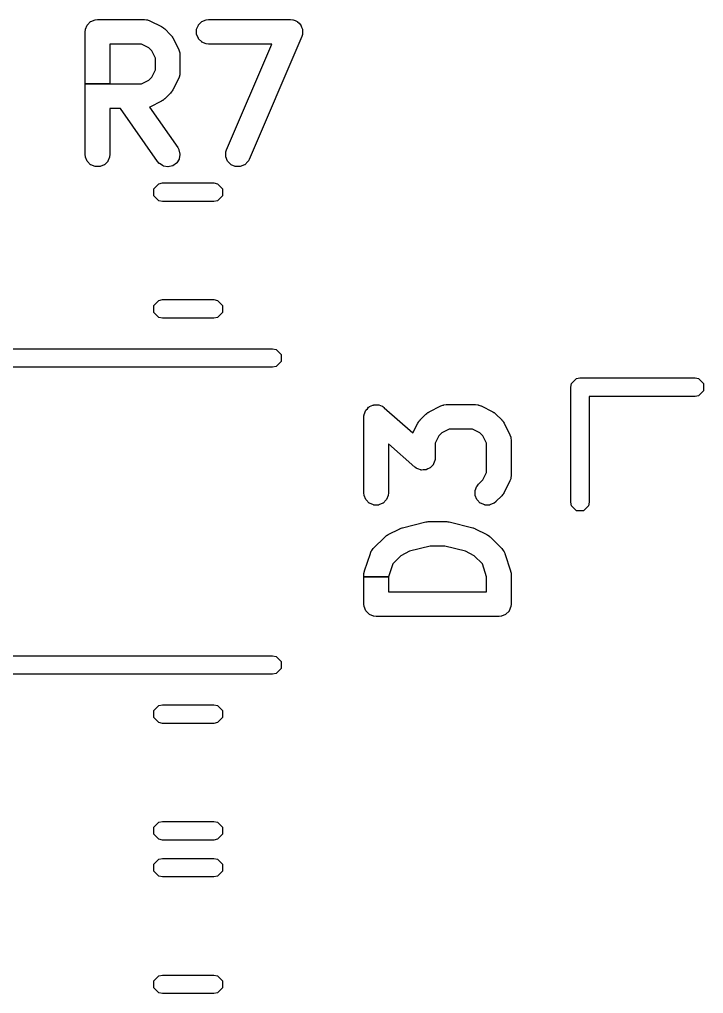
# Model space of a CAD drawing. Extents: x 125.7 to 173.8, y -124.1 to -88.3.
# Drawn here: x 147.04 to 151.5, y -98.63 to -92.28 of the extents above; entities that cross this region are included whole.
import ezdxf

# ---------------------------------------------------------------- set-up
doc = ezdxf.new("R2010")
doc.units = 0
doc.layers.add('BLACK', color=7, linetype='CONTINUOUS')

msp = doc.modelspace()

# ---------------------------------------------------------------- linework, layer by layer
at = {"layer": 'BLACK', "linetype": 'CONTINUOUS'}
for p, q in [((147.468846, -92.34575), (147.480045, -92.318714)), ((147.480045, -92.318714), (147.481128, -92.317091)), ((147.481128, -92.317091), (147.50182, -92.296399)), ((147.50182, -92.296399), (147.503443, -92.295316)), ((147.503443, -92.295316), (147.530479, -92.284117)), ((147.530479, -92.284117), (147.531902, -92.28376)), ((147.531902, -92.28376), (147.546534, -92.282319)), ((147.546534, -92.282319), (147.547024, -92.282295)), ((147.547024, -92.282295), (147.851786, -92.282295)), ((147.851786, -92.282295), (147.852276, -92.282319)), ((147.852276, -92.282319), (147.866908, -92.28376)), ((147.866908, -92.28376), (147.868331, -92.284117)), ((147.868331, -92.284117), (147.87007, -92.284837)), ((147.87007, -92.284837), (147.871949, -92.284971)), ((147.871949, -92.284971), (147.873382, -92.285288)), ((147.873382, -92.285288), (147.887114, -92.290543)), ((147.887114, -92.290543), (147.887563, -92.290741)), ((147.887563, -92.290741), (147.963753, -92.328836)), ((148.192655, -92.34575), (148.203854, -92.318714)), ((148.203854, -92.318714), (148.204937, -92.317091)), ((148.204937, -92.317091), (148.225629, -92.296399)), ((148.225629, -92.296399), (148.227252, -92.295316)), ((148.227252, -92.295316), (148.254288, -92.284117)), ((148.254288, -92.284117), (148.255711, -92.28376)), ((148.255711, -92.28376), (148.270343, -92.282319)), ((148.270343, -92.282319), (148.270833, -92.282295)), ((148.270833, -92.282295), (148.804167, -92.282295)), ((148.804167, -92.282295), (148.804657, -92.282319)), ((148.804657, -92.282319), (148.819289, -92.28376)), ((148.819289, -92.28376), (148.820711, -92.284116)), ((148.820711, -92.284116), (148.82074, -92.284128)), ((148.82074, -92.284128), (148.821664, -92.284324)), ((148.821664, -92.284324), (148.83467, -92.289898)), ((148.83467, -92.289898), (148.847749, -92.295316)), ((148.847749, -92.295316), (148.848532, -92.295839)), ((148.848532, -92.295839), (148.848567, -92.295854)), ((148.848567, -92.295854), (148.84898, -92.296138)), ((148.84898, -92.296138), (148.849371, -92.296399)), ((148.849371, -92.296399), (148.849395, -92.296423)), ((148.849395, -92.296423), (148.85017, -92.296956)), ((148.85017, -92.296956), (148.860022, -92.307051)), ((148.860022, -92.307051), (148.860023, -92.307051)), ((148.860023, -92.307051), (148.870063, -92.317091)), ((148.870063, -92.317091), (148.870587, -92.317877)), ((148.870587, -92.317877), (148.870609, -92.317899)), ((148.870609, -92.317899), (148.870868, -92.318297)), ((148.870868, -92.318297), (148.871147, -92.318715)), ((148.871147, -92.318715), (148.871159, -92.318744)), ((148.871159, -92.318744), (148.871673, -92.319534)), ((148.871673, -92.319534), (148.87694, -92.332702)), ((147.467024, -92.362295), (147.467048, -92.361805)), ((147.467024, -92.701342), (147.467024, -92.362295)), ((147.467048, -92.361805), (147.468489, -92.347173)), ((147.468489, -92.347173), (147.468846, -92.34575)), ((147.963753, -92.328836), (147.96418, -92.329076)), ((147.96418, -92.329076), (147.970121, -92.332814)), ((147.970121, -92.332814), (147.971559, -92.333411)), ((147.971559, -92.333411), (147.972817, -92.334166)), ((147.972817, -92.334166), (147.974627, -92.335652)), ((147.974627, -92.335652), (147.976623, -92.336908)), ((147.976623, -92.336908), (147.977738, -92.337864)), ((147.977738, -92.337864), (147.978761, -92.339044)), ((147.978761, -92.339044), (147.984181, -92.343492)), ((147.984181, -92.343492), (147.984545, -92.343821)), ((147.984545, -92.343821), (148.02264, -92.381916)), ((148.02264, -92.381916), (148.022969, -92.38228)), ((148.022969, -92.38228), (148.02742, -92.387704)), ((148.192274, -92.347663), (148.192655, -92.34575)), ((148.192274, -92.376927), (148.192274, -92.347663)), ((148.192655, -92.37884), (148.192274, -92.376927)), ((148.203854, -92.405876), (148.192655, -92.37884)), ((148.87694, -92.332702), (148.882345, -92.34575)), ((148.882309, -92.379333), (148.87787, -92.393349)), ((148.882542, -92.377877), (148.882309, -92.379333)), ((148.882345, -92.34575), (148.882528, -92.346673)), ((148.882528, -92.346673), (148.882542, -92.346706)), ((148.882542, -92.346706), (148.882637, -92.34722)), ((148.882726, -92.376927), (148.882542, -92.377846)), ((148.882542, -92.377846), (148.882542, -92.377877)), ((148.882637, -92.34722), (148.882726, -92.347663)), ((148.882726, -92.347663), (148.882726, -92.347693)), ((148.882726, -92.347693), (148.882899, -92.348622)), ((148.882899, -92.348622), (148.882726, -92.362802)), ((148.882726, -92.362802), (148.882726, -92.376927)), ((147.832901, -92.442295), (147.627024, -92.442295)), ((147.627024, -92.442295), (147.627024, -92.701342)), ((147.880585, -92.466137), (147.832901, -92.442295)), ((148.02742, -92.387704), (148.028595, -92.388723)), ((148.028595, -92.388723), (148.029551, -92.389837)), ((148.029551, -92.389837), (148.030802, -92.391824)), ((148.030802, -92.391824), (148.032296, -92.393645)), ((148.032296, -92.393645), (148.03305, -92.394904)), ((148.03305, -92.394904), (148.033644, -92.39634)), ((148.033644, -92.39634), (148.037384, -92.40228)), ((148.037384, -92.40228), (148.037625, -92.402708)), ((148.037625, -92.402708), (148.075721, -92.478898)), ((148.204937, -92.407499), (148.203854, -92.405876)), ((148.225629, -92.428191), (148.204937, -92.407499)), ((148.227252, -92.429274), (148.225629, -92.428191)), ((148.254288, -92.440473), (148.227252, -92.429274)), ((148.255711, -92.44083), (148.254288, -92.440473)), ((148.270343, -92.442271), (148.255711, -92.44083)), ((148.270833, -92.442295), (148.270343, -92.442271)), ((148.682843, -92.442295), (148.270833, -92.442295)), ((148.387777, -93.130781), (148.682843, -92.442295)), ((148.877699, -92.393809), (148.534841, -93.193809)), ((148.87787, -92.393349), (148.877699, -92.393809)), ((147.900324, -92.485876), (147.880585, -92.466137)), ((147.924167, -92.533561), (147.900324, -92.485876)), ((148.075721, -92.478898), (148.075919, -92.479347)), ((148.075919, -92.479347), (148.081174, -92.493079)), ((148.081174, -92.493079), (148.081491, -92.494512)), ((148.081491, -92.494512), (148.081624, -92.496391)), ((148.081624, -92.496391), (148.082345, -92.498131)), ((148.082345, -92.498131), (148.082702, -92.499554)), ((148.082702, -92.499554), (148.084143, -92.514186)), ((147.924167, -92.610074), (147.924167, -92.533561)), ((148.084143, -92.514186), (148.084167, -92.514676)), ((148.084167, -92.514676), (148.084167, -92.628961)), ((147.900322, -92.657762), (147.924167, -92.610074)), ((148.084143, -92.629451), (148.082702, -92.644083)), ((148.084167, -92.628961), (148.084143, -92.629451)), ((147.467024, -93.162295), (147.467024, -92.701342)), ((147.467024, -92.701342), (147.627024, -92.701342)), ((147.627024, -92.701342), (147.467024, -92.701342)), ((147.627024, -92.701342), (147.832901, -92.701342)), ((147.832901, -92.701342), (147.880586, -92.677499)), ((147.880586, -92.677499), (147.900322, -92.657762)), ((148.075721, -92.664739), (148.037625, -92.740929)), ((148.075919, -92.66429), (148.075721, -92.664739)), ((148.081174, -92.650558), (148.075919, -92.66429)), ((148.081491, -92.649125), (148.081174, -92.650558)), ((148.081624, -92.647245), (148.081491, -92.649125)), ((148.082345, -92.645507), (148.081624, -92.647245)), ((148.082702, -92.644083), (148.082345, -92.645507)), ((148.02264, -92.761721), (147.984545, -92.799816)), ((148.02297, -92.761356), (148.02264, -92.761721)), ((148.02742, -92.755931), (148.02297, -92.761356)), ((148.028594, -92.754915), (148.02742, -92.755931)), ((148.029552, -92.753799), (148.028594, -92.754915)), ((148.030801, -92.751813), (148.029552, -92.753799)), ((148.032296, -92.749993), (148.030801, -92.751813)), ((148.033051, -92.748733), (148.032296, -92.749993)), ((148.033648, -92.74729), (148.033051, -92.748733)), ((148.037384, -92.741357), (148.033648, -92.74729)), ((148.037625, -92.740929), (148.037384, -92.741357)), ((147.963753, -92.814801), (147.887563, -92.852896)), ((147.964181, -92.81456), (147.963753, -92.814801)), ((147.970117, -92.810822), (147.964181, -92.81456)), ((147.971557, -92.810227), (147.970117, -92.810822)), ((147.972818, -92.80947), (147.971557, -92.810227)), ((147.974627, -92.807983), (147.972818, -92.80947)), ((147.976621, -92.80673), (147.974627, -92.807983)), ((147.977739, -92.805771), (147.976621, -92.80673)), ((147.978759, -92.804593), (147.977739, -92.805771)), ((147.984181, -92.800145), (147.978759, -92.804593)), ((147.984545, -92.799816), (147.984181, -92.800145)), ((147.695848, -92.861342), (147.627024, -92.861342)), ((147.627024, -92.861342), (147.627024, -93.162295)), ((147.938628, -93.208171), (147.695848, -92.861342)), ((147.887114, -92.853094), (147.885744, -92.853617)), ((147.885744, -92.853617), (148.069705, -93.116418)), ((147.887563, -92.852896), (147.887114, -92.853094)), ((148.069705, -93.116418), (148.069966, -93.116833)), ((148.069966, -93.116833), (148.077177, -93.129646)), ((148.077177, -93.129646), (148.077702, -93.131017)), ((148.077702, -93.131017), (148.084031, -93.159588)), ((148.382577, -93.175968), (148.382934, -93.146707)), ((148.382934, -93.146707), (148.383167, -93.145258)), ((148.383167, -93.145258), (148.387606, -93.131241)), ((148.387606, -93.131241), (148.387777, -93.130781)), ((147.467048, -93.162785), (147.467024, -93.162295)), ((147.468489, -93.177417), (147.467048, -93.162785)), ((147.468846, -93.17884), (147.468489, -93.177417)), ((147.480045, -93.205876), (147.468846, -93.17884)), ((147.481128, -93.207499), (147.480045, -93.205876)), ((147.50182, -93.228191), (147.481128, -93.207499)), ((147.61292, -93.207499), (147.592228, -93.228191)), ((147.614003, -93.205876), (147.61292, -93.207499)), ((147.625202, -93.17884), (147.614003, -93.205876)), ((147.625559, -93.177417), (147.625202, -93.17884)), ((147.627, -93.162785), (147.625559, -93.177417)), ((147.627024, -93.162295), (147.627, -93.162785)), ((147.938929, -93.208559), (147.938628, -93.208171)), ((147.948501, -93.21972), (147.938929, -93.208559)), ((148.078281, -93.192174), (148.062554, -93.216853)), ((148.078988, -93.190356), (148.078281, -93.192174)), ((148.084073, -93.161538), (148.078988, -93.190356)), ((148.084031, -93.159588), (148.084073, -93.161538)), ((148.382935, -93.177886), (148.382577, -93.175968)), ((148.393803, -93.205056), (148.382935, -93.177886)), ((148.394867, -93.206691), (148.393803, -93.205056)), ((148.415306, -93.227635), (148.394867, -93.206691)), ((148.526649, -93.208298), (148.505705, -93.228737)), ((148.527538, -93.20713), (148.526649, -93.208298)), ((148.534626, -93.194249), (148.527538, -93.20713)), ((148.534841, -93.193809), (148.534626, -93.194249)), ((147.503443, -93.229274), (147.50182, -93.228191)), ((147.530479, -93.240473), (147.503443, -93.229274)), ((147.532392, -93.240854), (147.530479, -93.240473)), ((147.561656, -93.240854), (147.532392, -93.240854)), ((147.563569, -93.240473), (147.561656, -93.240854)), ((147.590605, -93.229274), (147.563569, -93.240473)), ((147.592228, -93.228191), (147.590605, -93.229274)), ((147.949609, -93.220682), (147.948501, -93.21972)), ((147.974288, -93.236409), (147.949609, -93.220682)), ((147.976106, -93.237116), (147.974288, -93.236409)), ((148.004923, -93.242201), (147.976106, -93.237116)), ((148.006873, -93.242159), (148.004923, -93.242201)), ((148.035444, -93.23583), (148.006873, -93.242159)), ((148.03723, -93.235044), (148.035444, -93.23583)), ((148.061204, -93.218262), (148.03723, -93.235044)), ((148.062554, -93.216853), (148.061204, -93.218262)), ((148.416915, -93.228739), (148.415306, -93.227635)), ((148.443813, -93.240266), (148.416915, -93.228739)), ((148.445721, -93.24067), (148.443813, -93.240266)), ((148.474982, -93.241027), (148.445721, -93.24067)), ((148.4769, -93.240669), (148.474982, -93.241027)), ((148.50407, -93.229801), (148.4769, -93.240669)), ((148.505705, -93.228737), (148.50407, -93.229801)), ((147.914446, -93.384539), (147.946918, -93.352067)), ((147.914446, -93.430461), (147.914446, -93.384539)), ((147.946918, -93.352067), (147.969879, -93.3475)), ((147.969879, -93.3475), (148.305121, -93.3475)), ((148.305121, -93.3475), (148.328082, -93.352067)), ((148.328082, -93.352067), (148.360554, -93.384539)), ((148.360554, -93.384539), (148.360554, -93.430461)), ((147.946918, -93.462933), (147.914446, -93.430461)), ((147.969879, -93.4675), (147.946918, -93.462933)), ((148.328082, -93.462933), (148.305121, -93.4675)), ((148.360554, -93.430461), (148.328082, -93.462933)), ((148.305121, -93.4675), (147.969879, -93.4675)), ((147.914446, -94.144539), (147.946918, -94.112067)), ((147.914446, -94.190461), (147.914446, -94.144539)), ((147.946918, -94.112067), (147.969879, -94.1075)), ((147.969879, -94.1075), (148.305121, -94.1075)), ((148.305121, -94.1075), (148.328082, -94.112067)), ((148.328082, -94.112067), (148.360554, -94.144539)), ((148.360554, -94.144539), (148.360554, -94.190461)), ((147.946918, -94.222933), (147.914446, -94.190461)), ((147.969879, -94.2275), (147.946918, -94.222933)), ((148.328082, -94.222933), (148.305121, -94.2275)), ((148.360554, -94.190461), (148.328082, -94.222933)), ((148.305121, -94.2275), (147.969879, -94.2275)), ((144.8275, -94.4275), (148.6875, -94.4275)), ((148.6875, -94.4275), (148.710461, -94.432067)), ((148.710461, -94.432067), (148.742933, -94.464539)), ((148.742933, -94.464539), (148.742933, -94.510461)), ((148.710461, -94.542933), (148.6875, -94.5475)), ((148.742933, -94.510461), (148.710461, -94.542933)), ((148.6875, -94.5475), (144.8875, -94.5475)), ((150.63, -94.6775), (150.634567, -94.654539)), ((150.634567, -94.654539), (150.667039, -94.622067)), ((150.667039, -94.622067), (150.69, -94.6175)), ((150.69, -94.6175), (151.44, -94.6175)), ((151.44, -94.6175), (151.462961, -94.622067)), ((151.462961, -94.622067), (151.495433, -94.654539)), ((151.495433, -94.654539), (151.495433, -94.700461)), ((150.63, -95.4275), (150.63, -94.6775)), ((151.462961, -94.732933), (151.44, -94.7375)), ((151.495433, -94.700461), (151.462961, -94.732933)), ((149.329809, -94.799851), (149.340587, -94.794523)), ((149.340587, -94.794523), (149.342469, -94.794016)), ((149.342469, -94.794016), (149.344173, -94.793901)), ((149.344173, -94.793901), (149.345751, -94.793249)), ((149.345751, -94.793249), (149.347663, -94.792869)), ((149.347663, -94.792869), (149.35968, -94.792869)), ((149.35968, -94.792869), (149.371668, -94.79207)), ((149.371668, -94.79207), (149.373603, -94.792323)), ((149.373603, -94.792323), (149.375217, -94.792869)), ((149.375217, -94.792869), (149.376927, -94.792869)), ((149.376927, -94.792869), (149.37884, -94.79325)), ((149.37884, -94.79325), (149.389941, -94.797848)), ((149.78411, -94.799676), (149.797842, -94.794421)), ((149.797842, -94.794421), (149.799274, -94.794104)), ((149.799274, -94.794104), (149.80115, -94.79397)), ((149.80115, -94.79397), (149.802893, -94.793249)), ((149.802893, -94.793249), (149.804316, -94.792893)), ((149.804316, -94.792893), (149.818948, -94.791452)), ((149.818948, -94.791452), (149.819438, -94.791428)), ((149.819438, -94.791428), (150.009914, -94.791428)), ((150.009914, -94.791428), (150.010404, -94.791452)), ((150.010404, -94.791452), (150.025036, -94.792893)), ((150.025036, -94.792893), (150.026459, -94.79325)), ((150.026459, -94.79325), (150.028198, -94.79397)), ((150.028198, -94.79397), (150.030077, -94.794104)), ((150.030077, -94.794104), (150.03151, -94.794421)), ((150.03151, -94.794421), (150.045242, -94.799676)), ((151.44, -94.7375), (150.75, -94.7375)), ((150.75, -94.7375), (150.75, -95.4275)), ((149.282937, -94.862054), (149.283189, -94.860122)), ((149.283189, -94.860122), (149.283463, -94.859308)), ((149.283463, -94.859308), (149.28376, -94.856305)), ((149.28376, -94.856305), (149.284117, -94.854883)), ((149.284117, -94.854883), (149.288715, -94.84378)), ((149.288715, -94.84378), (149.292565, -94.832399)), ((149.292565, -94.832399), (149.293536, -94.830711)), ((149.293536, -94.830711), (149.294662, -94.829422)), ((149.294662, -94.829422), (149.295317, -94.827844)), ((149.295317, -94.827844), (149.296399, -94.826225)), ((149.296399, -94.826225), (149.304886, -94.817736)), ((149.304886, -94.817736), (149.312808, -94.808684)), ((149.312808, -94.808684), (149.314353, -94.807496)), ((149.314353, -94.807496), (149.315884, -94.806738)), ((149.315884, -94.806738), (149.317092, -94.805531)), ((149.317092, -94.805531), (149.318713, -94.804449)), ((149.318713, -94.804449), (149.329809, -94.799851)), ((149.389941, -94.797848), (149.401324, -94.801698)), ((149.401324, -94.801698), (149.40263, -94.802366)), ((149.40263, -94.802366), (149.405083, -94.804119)), ((149.405083, -94.804119), (149.405878, -94.804449)), ((149.405878, -94.804449), (149.407499, -94.805532)), ((149.407499, -94.805532), (149.408606, -94.806639)), ((149.408606, -94.806639), (149.414591, -94.810918)), ((149.414591, -94.810918), (149.414976, -94.811222)), ((149.414976, -94.811222), (149.602058, -94.974919)), ((149.648583, -94.891049), (149.686678, -94.852954)), ((149.686678, -94.852954), (149.687042, -94.852625)), ((149.687042, -94.852625), (149.692465, -94.848173)), ((149.692465, -94.848173), (149.693487, -94.846996)), ((149.693487, -94.846996), (149.694599, -94.846042)), ((149.694599, -94.846042), (149.696591, -94.844787)), ((149.696591, -94.844787), (149.698407, -94.843298)), ((149.698407, -94.843298), (149.699663, -94.842545)), ((149.699663, -94.842545), (149.701097, -94.841949)), ((149.701097, -94.841949), (149.707043, -94.838209)), ((149.707043, -94.838209), (149.70747, -94.837969)), ((149.70747, -94.837969), (149.783661, -94.799874)), ((149.783661, -94.799874), (149.78411, -94.799676)), ((150.045242, -94.799676), (150.045691, -94.799874)), ((150.045691, -94.799874), (150.121881, -94.837969)), ((150.121881, -94.837969), (150.122309, -94.838209)), ((150.122309, -94.838209), (150.128252, -94.841949)), ((150.128252, -94.841949), (150.129684, -94.842543)), ((150.129684, -94.842543), (150.130943, -94.843297)), ((150.130943, -94.843297), (150.132759, -94.844787)), ((150.132759, -94.844787), (150.134752, -94.846042)), ((150.134752, -94.846042), (150.135866, -94.846997)), ((150.135866, -94.846997), (150.136889, -94.848177)), ((150.136889, -94.848177), (150.142308, -94.852624)), ((150.142308, -94.852624), (150.142671, -94.852953)), ((150.142671, -94.852953), (150.180767, -94.891048)), ((149.282295, -94.871428), (149.282319, -94.870938)), ((149.282295, -95.366666), (149.282295, -94.871428)), ((149.282319, -94.870938), (149.28304, -94.863609)), ((149.28304, -94.863609), (149.282937, -94.862054)), ((149.602058, -94.974919), (149.633598, -94.911841)), ((149.633598, -94.911841), (149.633838, -94.911414)), ((149.633838, -94.911414), (149.637578, -94.905468)), ((149.637578, -94.905468), (149.638174, -94.904034)), ((149.638174, -94.904034), (149.638927, -94.902778)), ((149.638927, -94.902778), (149.640416, -94.900962)), ((149.640416, -94.900962), (149.641671, -94.89897)), ((149.641671, -94.89897), (149.642625, -94.897858)), ((149.642625, -94.897858), (149.643802, -94.896836)), ((149.643802, -94.896836), (149.648254, -94.891413)), ((149.648254, -94.891413), (149.648583, -94.891049)), ((150.180767, -94.891048), (150.181097, -94.891412)), ((150.181097, -94.891412), (150.185545, -94.896832)), ((150.185545, -94.896832), (150.186726, -94.897856)), ((150.186726, -94.897856), (150.187682, -94.898971)), ((150.187682, -94.898971), (150.188934, -94.90096)), ((150.188934, -94.90096), (150.190425, -94.902777)), ((150.190425, -94.902777), (150.191179, -94.904036)), ((150.191179, -94.904036), (150.191773, -94.90547)), ((150.191773, -94.90547), (150.195514, -94.911414)), ((150.195514, -94.911414), (150.195754, -94.911841)), ((150.195754, -94.911841), (150.233849, -94.988032)), ((149.790636, -94.97527), (149.770899, -94.995007)), ((149.838323, -94.951428), (149.790636, -94.97527)), ((149.991029, -94.951428), (149.838323, -94.951428)), ((150.038715, -94.975271), (149.991029, -94.951428)), ((150.058452, -94.995007), (150.038715, -94.975271)), ((149.614377, -95.198301), (149.442295, -95.047729)), ((149.442295, -95.047729), (149.442295, -95.366666)), ((149.770899, -94.995007), (149.747057, -95.042692)), ((149.747057, -95.042692), (149.747057, -95.138094)), ((150.082295, -95.042693), (150.058452, -94.995007)), ((150.082295, -95.233495), (150.082295, -95.042693)), ((150.233849, -94.988032), (150.234047, -94.988481)), ((150.234047, -94.988481), (150.239302, -95.002213)), ((150.239302, -95.002213), (150.23962, -95.003647)), ((150.23962, -95.003647), (150.239752, -95.005525)), ((150.239752, -95.005525), (150.240473, -95.007263)), ((150.240473, -95.007263), (150.24083, -95.008687)), ((150.24083, -95.008687), (150.242271, -95.023319)), ((150.242271, -95.023319), (150.242295, -95.023809)), ((150.242295, -95.023809), (150.242295, -95.25238)), ((149.736787, -95.177123), (149.735814, -95.178814)), ((149.740636, -95.16574), (149.736787, -95.177123)), ((149.745235, -95.15464), (149.740636, -95.16574)), ((149.745592, -95.153216), (149.745235, -95.15464)), ((149.745886, -95.150218), (149.745592, -95.153216)), ((149.746163, -95.149403), (149.745886, -95.150218)), ((149.746416, -95.147466), (149.746163, -95.149403)), ((149.747033, -95.138584), (149.746311, -95.145904)), ((149.746311, -95.145904), (149.746416, -95.147466)), ((149.747057, -95.138094), (149.747033, -95.138584)), ((149.614762, -95.198606), (149.614377, -95.198301)), ((149.620748, -95.202885), (149.614762, -95.198606)), ((149.621853, -95.20399), (149.620748, -95.202885)), ((149.623476, -95.205073), (149.621853, -95.20399)), ((149.624265, -95.2054), (149.623476, -95.205073)), ((149.626722, -95.207156), (149.624265, -95.2054)), ((149.628028, -95.207824), (149.626722, -95.207156)), ((149.639409, -95.211673), (149.628028, -95.207824)), ((149.650511, -95.216272), (149.639409, -95.211673)), ((149.652425, -95.216653), (149.650511, -95.216272)), ((149.654132, -95.216653), (149.652425, -95.216653)), ((149.655749, -95.2172), (149.654132, -95.216653)), ((149.657684, -95.217453), (149.655749, -95.2172)), ((149.669682, -95.216653), (149.657684, -95.217453)), ((149.681689, -95.216653), (149.669682, -95.216653)), ((149.683603, -95.216272), (149.681689, -95.216653)), ((149.685177, -95.215619), (149.683603, -95.216272)), ((149.686882, -95.215506), (149.685177, -95.215619)), ((149.688767, -95.214999), (149.686882, -95.215506)), ((149.699543, -95.209668), (149.688767, -95.214999)), ((149.710638, -95.205074), (149.699543, -95.209668)), ((149.712262, -95.203989), (149.710638, -95.205074)), ((149.713467, -95.202783), (149.712262, -95.203989)), ((149.714997, -95.202027), (149.713467, -95.202783)), ((149.716544, -95.200837), (149.714997, -95.202027)), ((149.724457, -95.191791), (149.716544, -95.200837)), ((149.732952, -95.183298), (149.724457, -95.191791)), ((149.734036, -95.181675), (149.732952, -95.183298)), ((149.734688, -95.1801), (149.734036, -95.181675)), ((149.735814, -95.178814), (149.734688, -95.1801)), ((150.058453, -95.281179), (150.082295, -95.233495)), ((150.029536, -95.310096), (150.058453, -95.281179)), ((150.233849, -95.288157), (150.195754, -95.364348)), ((150.234047, -95.287708), (150.233849, -95.288157)), ((150.239302, -95.273976), (150.234047, -95.287708)), ((150.23962, -95.272542), (150.239302, -95.273976)), ((150.239752, -95.270664), (150.23962, -95.272542)), ((150.240473, -95.268927), (150.239752, -95.270664)), ((150.24083, -95.267502), (150.240473, -95.268927)), ((150.242271, -95.25287), (150.24083, -95.267502)), ((150.242295, -95.25238), (150.242271, -95.25287)), ((149.282319, -95.367156), (149.282295, -95.366666)), ((149.28376, -95.381788), (149.282319, -95.367156)), ((149.442271, -95.367156), (149.44083, -95.381788)), ((149.442295, -95.366666), (149.442271, -95.367156)), ((150.007545, -95.352034), (150.007926, -95.350121)), ((150.007545, -95.381296), (150.007545, -95.352034)), ((150.007926, -95.350121), (150.019125, -95.323085)), ((150.019125, -95.323085), (150.019879, -95.321826)), ((150.019879, -95.321826), (150.029207, -95.31046)), ((150.029207, -95.31046), (150.029536, -95.310096)), ((150.195513, -95.364776), (150.191777, -95.37071)), ((150.195754, -95.364348), (150.195513, -95.364776)), ((149.284117, -95.383211), (149.28376, -95.381788)), ((149.295316, -95.410247), (149.284117, -95.383211)), ((149.296399, -95.41187), (149.295316, -95.410247)), ((149.317091, -95.432562), (149.296399, -95.41187)), ((149.428191, -95.41187), (149.407499, -95.432562)), ((149.429274, -95.410247), (149.428191, -95.41187)), ((149.440473, -95.383211), (149.429274, -95.410247)), ((149.44083, -95.381788), (149.440473, -95.383211)), ((150.007926, -95.383209), (150.007545, -95.381296)), ((150.019124, -95.410246), (150.007926, -95.383209)), ((150.020207, -95.411869), (150.019124, -95.410246)), ((150.0409, -95.432562), (150.020207, -95.411869)), ((150.142308, -95.423565), (150.130943, -95.432892)), ((150.142671, -95.423236), (150.142308, -95.423565)), ((150.180767, -95.385141), (150.142671, -95.423236)), ((150.181097, -95.384777), (150.180767, -95.385141)), ((150.185547, -95.379353), (150.181097, -95.384777)), ((150.186724, -95.378334), (150.185547, -95.379353)), ((150.187682, -95.377217), (150.186724, -95.378334)), ((150.188931, -95.375229), (150.187682, -95.377217)), ((150.190424, -95.373413), (150.188931, -95.375229)), ((150.19118, -95.372153), (150.190424, -95.373413)), ((150.191777, -95.37071), (150.19118, -95.372153)), ((150.634567, -95.450461), (150.63, -95.4275)), ((150.75, -95.4275), (150.745433, -95.450461)), ((149.318714, -95.433645), (149.317091, -95.432562)), ((149.34575, -95.444844), (149.318714, -95.433645)), ((149.347663, -95.445225), (149.34575, -95.444844)), ((149.376927, -95.445225), (149.347663, -95.445225)), ((149.37884, -95.444844), (149.376927, -95.445225)), ((149.405876, -95.433645), (149.37884, -95.444844)), ((149.407499, -95.432562), (149.405876, -95.433645)), ((150.042523, -95.433645), (150.0409, -95.432562)), ((150.069559, -95.444844), (150.042523, -95.433645)), ((150.071472, -95.445225), (150.069559, -95.444844)), ((150.100734, -95.445225), (150.071472, -95.445225)), ((150.102647, -95.444844), (150.100734, -95.445225)), ((150.129684, -95.433646), (150.102647, -95.444844)), ((150.130943, -95.432892), (150.129684, -95.433646)), ((150.667039, -95.482933), (150.634567, -95.450461)), ((150.712961, -95.482933), (150.667039, -95.482933)), ((150.745433, -95.450461), (150.712961, -95.482933)), ((149.533367, -95.593816), (149.685749, -95.55572)), ((149.685749, -95.55572), (149.686229, -95.555625)), ((149.686229, -95.555625), (149.688155, -95.555339)), ((149.688155, -95.555339), (149.688612, -95.555151)), ((149.688612, -95.555151), (149.69003, -95.554797)), ((149.69003, -95.554797), (149.695428, -95.554265)), ((149.695428, -95.554265), (149.700775, -95.553475)), ((149.700775, -95.553475), (149.70224, -95.553475)), ((149.70224, -95.553475), (149.702723, -95.553546)), ((149.702723, -95.553546), (149.704663, -95.553356)), ((149.704663, -95.553356), (149.705152, -95.553332)), ((149.705152, -95.553332), (149.819438, -95.553332)), ((149.819438, -95.553332), (149.819927, -95.553356)), ((149.819927, -95.553356), (149.821867, -95.553546)), ((149.821867, -95.553546), (149.822351, -95.553475)), ((149.822351, -95.553475), (149.823815, -95.553475)), ((149.823815, -95.553475), (149.829161, -95.554265)), ((149.829161, -95.554265), (149.83456, -95.554797)), ((149.83456, -95.554797), (149.835981, -95.555153)), ((149.835981, -95.555153), (149.836431, -95.555339)), ((149.836431, -95.555339), (149.838361, -95.555625)), ((149.838361, -95.555625), (149.838842, -95.55572)), ((149.838842, -95.55572), (149.991223, -95.593816)), ((149.440803, -95.637969), (149.516994, -95.599874)), ((149.516994, -95.599874), (149.517439, -95.599678)), ((149.517439, -95.599678), (149.518026, -95.599452)), ((149.518026, -95.599452), (149.519052, -95.598906)), ((149.519052, -95.598906), (149.525147, -95.596726)), ((149.525147, -95.596726), (149.531176, -95.594421)), ((149.531176, -95.594421), (149.532303, -95.59417)), ((149.532303, -95.59417), (149.532901, -95.593957)), ((149.532901, -95.593957), (149.533367, -95.593816)), ((149.991223, -95.593816), (149.99169, -95.593958)), ((149.99169, -95.593958), (149.992281, -95.594169)), ((149.992281, -95.594169), (149.993414, -95.594421)), ((149.993414, -95.594421), (149.999441, -95.596726)), ((149.999441, -95.596726), (150.005538, -95.598906)), ((150.005538, -95.598906), (150.006561, -95.599452)), ((150.006561, -95.599452), (150.007149, -95.599677)), ((150.007149, -95.599677), (150.007596, -95.599874)), ((150.007596, -95.599874), (150.083786, -95.637969)), ((149.343821, -95.729144), (149.420011, -95.652954)), ((149.420011, -95.652954), (149.420374, -95.652626)), ((149.420374, -95.652626), (149.425799, -95.648171)), ((149.425799, -95.648171), (149.426821, -95.646995)), ((149.426821, -95.646995), (149.427931, -95.646043)), ((149.427931, -95.646043), (149.429916, -95.644791)), ((149.429916, -95.644791), (149.431741, -95.643296)), ((149.431741, -95.643296), (149.432998, -95.642543)), ((149.432998, -95.642543), (149.434437, -95.641946)), ((149.434437, -95.641946), (149.440376, -95.638209)), ((149.440376, -95.638209), (149.440803, -95.637969)), ((150.083786, -95.637969), (150.084214, -95.638209)), ((150.084214, -95.638209), (150.090157, -95.641949)), ((150.090157, -95.641949), (150.091589, -95.642543)), ((150.091589, -95.642543), (150.092848, -95.643297)), ((150.092848, -95.643297), (150.094664, -95.644787)), ((150.094664, -95.644787), (150.096657, -95.646042)), ((150.096657, -95.646042), (150.097771, -95.646997)), ((150.097771, -95.646997), (150.098794, -95.648177)), ((150.098794, -95.648177), (150.104214, -95.652625)), ((150.104214, -95.652625), (150.104578, -95.652954)), ((150.104578, -95.652954), (150.180769, -95.729144)), ((149.324673, -95.759958), (149.330667, -95.746533)), ((149.330667, -95.746533), (149.331455, -95.745296)), ((149.331455, -95.745296), (149.332689, -95.743872)), ((149.332689, -95.743872), (149.333411, -95.742131)), ((149.333411, -95.742131), (149.334165, -95.740873)), ((149.334165, -95.740873), (149.343492, -95.729508)), ((149.343492, -95.729508), (149.343821, -95.729144)), ((149.580688, -95.74691), (149.52397, -95.775269)), ((149.715004, -95.713332), (149.580688, -95.74691)), ((149.809586, -95.713332), (149.715004, -95.713332)), ((149.943898, -95.74691), (149.809586, -95.713332)), ((150.000618, -95.77527), (149.943898, -95.74691)), ((150.180769, -95.729144), (150.181098, -95.729508)), ((150.181098, -95.729508), (150.190425, -95.740873)), ((150.190425, -95.740873), (150.19118, -95.742132)), ((150.19118, -95.742132), (150.191901, -95.743873)), ((150.191901, -95.743873), (150.193134, -95.745295)), ((150.193134, -95.745295), (150.193923, -95.746533)), ((150.193923, -95.746533), (150.199917, -95.759958)), ((149.286401, -95.874701), (149.324496, -95.760415)), ((149.324496, -95.760415), (149.324673, -95.759958)), ((149.52397, -95.775269), (149.470311, -95.828928)), ((150.054279, -95.82893), (150.000618, -95.77527)), ((150.199917, -95.759958), (150.200094, -95.760415)), ((150.200094, -95.760415), (150.238189, -95.874701)), ((149.284713, -95.882011), (149.286269, -95.875173)), ((149.286269, -95.875173), (149.286401, -95.874701)), ((149.470311, -95.828928), (149.442295, -95.912977)), ((150.082295, -95.912978), (150.054279, -95.82893)), ((150.238189, -95.874701), (150.238322, -95.875174)), ((150.238322, -95.875174), (150.239877, -95.882015)), ((149.282295, -95.899999), (149.282319, -95.899509)), ((149.282295, -95.912977), (149.282295, -95.899999)), ((149.282295, -96.090475), (149.282295, -95.912977)), ((149.282295, -95.912977), (149.442295, -95.912977)), ((149.442295, -95.912977), (149.282295, -95.912977)), ((149.282319, -95.899509), (149.283006, -95.892521)), ((149.282897, -95.890973), (149.283008, -95.889512)), ((149.283006, -95.892521), (149.282897, -95.890973)), ((149.283008, -95.889512), (149.283528, -95.887219)), ((149.283528, -95.887219), (149.28376, -95.884876)), ((149.28376, -95.884876), (149.284116, -95.883455)), ((149.284116, -95.883455), (149.284713, -95.882011)), ((149.442295, -95.912977), (149.442295, -96.010475)), ((150.082295, -96.010475), (150.082295, -95.912978)), ((150.239877, -95.882015), (150.240473, -95.883453)), ((150.240473, -95.883453), (150.24083, -95.884878)), ((150.24083, -95.884878), (150.24106, -95.887221)), ((150.24106, -95.887221), (150.241581, -95.88951)), ((150.241581, -95.88951), (150.241693, -95.890975)), ((150.241693, -95.890975), (150.241582, -95.892523)), ((150.241582, -95.892523), (150.242271, -95.899509)), ((150.242271, -95.899509), (150.242295, -95.899999)), ((150.242295, -95.899999), (150.242295, -96.090475)), ((149.442295, -96.010475), (150.082295, -96.010475)), ((149.282319, -96.090965), (149.282295, -96.090475)), ((149.28376, -96.105597), (149.282319, -96.090965)), ((149.284117, -96.10702), (149.28376, -96.105597)), ((149.295316, -96.134056), (149.284117, -96.10702)), ((150.240473, -96.10702), (150.229274, -96.134056)), ((150.24083, -96.105597), (150.240473, -96.10702)), ((150.242271, -96.090965), (150.24083, -96.105597)), ((150.242295, -96.090475), (150.242271, -96.090965)), ((149.296399, -96.135679), (149.295316, -96.134056)), ((149.317091, -96.156371), (149.296399, -96.135679)), ((149.318714, -96.157454), (149.317091, -96.156371)), ((149.34575, -96.168653), (149.318714, -96.157454)), ((149.347173, -96.16901), (149.34575, -96.168653)), ((149.361805, -96.170451), (149.347173, -96.16901)), ((149.362295, -96.170475), (149.361805, -96.170451)), ((150.162295, -96.170475), (149.362295, -96.170475)), ((150.162785, -96.170451), (150.162295, -96.170475)), ((150.177417, -96.16901), (150.162785, -96.170451)), ((150.17884, -96.168653), (150.177417, -96.16901)), ((150.205876, -96.157454), (150.17884, -96.168653)), ((150.207499, -96.156371), (150.205876, -96.157454)), ((150.228191, -96.135679), (150.207499, -96.156371)), ((150.229274, -96.134056), (150.228191, -96.135679)), ((144.8875, -96.4275), (148.6875, -96.4275)), ((148.6875, -96.4275), (148.710461, -96.432067)), ((148.710461, -96.432067), (148.742933, -96.464539)), ((148.742933, -96.510461), (148.710461, -96.542933)), ((148.742933, -96.464539), (148.742933, -96.510461)), ((148.6875, -96.5475), (144.8275, -96.5475)), ((148.710461, -96.542933), (148.6875, -96.5475)), ((147.914446, -96.784539), (147.946918, -96.752067)), ((147.946918, -96.752067), (147.969879, -96.7475)), ((147.969879, -96.7475), (148.305121, -96.7475)), ((148.305121, -96.7475), (148.328082, -96.752067)), ((148.328082, -96.752067), (148.360554, -96.784539)), ((147.914446, -96.830461), (147.914446, -96.784539)), ((148.360554, -96.784539), (148.360554, -96.830461)), ((147.946918, -96.862933), (147.914446, -96.830461)), ((147.969879, -96.8675), (147.946918, -96.862933)), ((148.305121, -96.8675), (147.969879, -96.8675)), ((148.328082, -96.862933), (148.305121, -96.8675)), ((148.360554, -96.830461), (148.328082, -96.862933)), ((147.914446, -97.544539), (147.946918, -97.512067)), ((147.946918, -97.512067), (147.969879, -97.5075)), ((147.969879, -97.5075), (148.305121, -97.5075)), ((148.305121, -97.5075), (148.328082, -97.512067)), ((148.328082, -97.512067), (148.360554, -97.544539)), ((147.914446, -97.590461), (147.914446, -97.544539)), ((148.360554, -97.544539), (148.360554, -97.590461)), ((147.946918, -97.622933), (147.914446, -97.590461)), ((147.969879, -97.6275), (147.946918, -97.622933)), ((148.305121, -97.6275), (147.969879, -97.6275)), ((148.328082, -97.622933), (148.305121, -97.6275)), ((148.360554, -97.590461), (148.328082, -97.622933)), ((147.914446, -97.784539), (147.946918, -97.752067)), ((147.946918, -97.752067), (147.969879, -97.7475)), ((147.969879, -97.7475), (148.305121, -97.7475)), ((148.305121, -97.7475), (148.328082, -97.752067)), ((148.328082, -97.752067), (148.360554, -97.784539)), ((147.914446, -97.830461), (147.914446, -97.784539)), ((147.946918, -97.862933), (147.914446, -97.830461)), ((148.360554, -97.830461), (148.328082, -97.862933)), ((148.360554, -97.784539), (148.360554, -97.830461)), ((147.969879, -97.8675), (147.946918, -97.862933)), ((148.305121, -97.8675), (147.969879, -97.8675)), ((148.328082, -97.862933), (148.305121, -97.8675)), ((147.914446, -98.544539), (147.946918, -98.512067)), ((147.946918, -98.512067), (147.969879, -98.5075)), ((147.969879, -98.5075), (148.305121, -98.5075)), ((148.305121, -98.5075), (148.328082, -98.512067)), ((148.328082, -98.512067), (148.360554, -98.544539)), ((147.914446, -98.590461), (147.914446, -98.544539)), ((147.946918, -98.622933), (147.914446, -98.590461)), ((148.360554, -98.590461), (148.328082, -98.622933)), ((148.360554, -98.544539), (148.360554, -98.590461)), ((147.969879, -98.6275), (147.946918, -98.622933)), ((148.305121, -98.6275), (147.969879, -98.6275)), ((148.328082, -98.622933), (148.305121, -98.6275))]:
    msp.add_line(p, q, dxfattribs=at)

doc.saveas('drawing.dxf')
